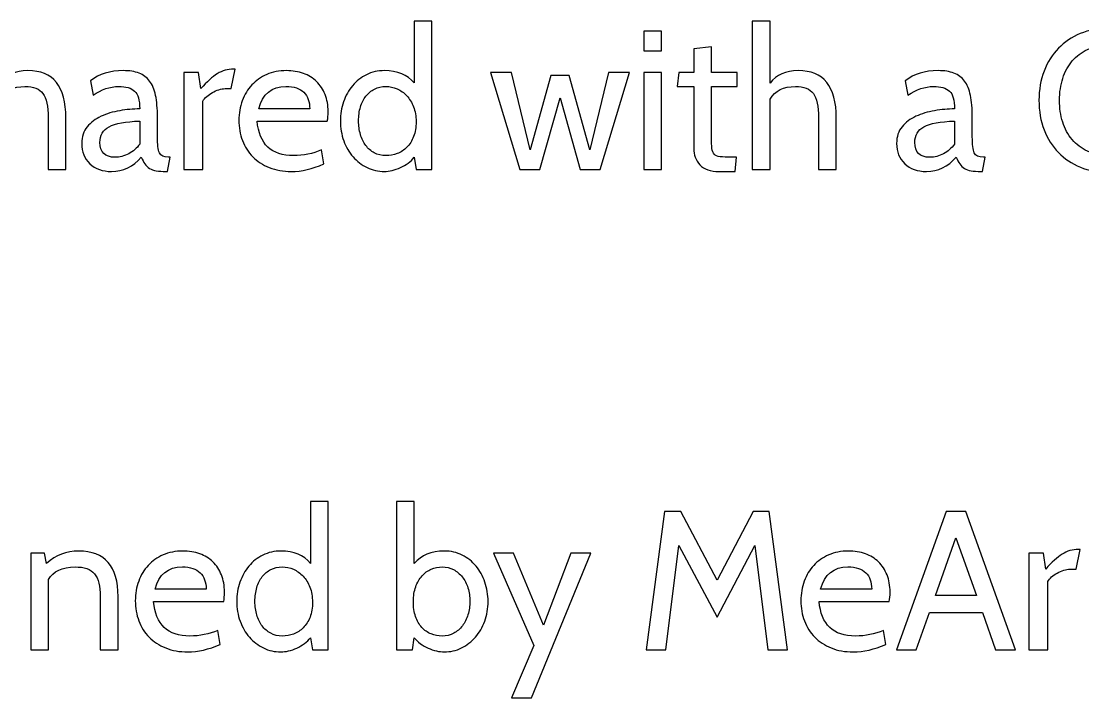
# Model space of a CAD drawing. Header units: centimetres. Extents: x -24 to 24.1, y -20.7 to 0.5.
# Drawn here: x 11.129 to 15.674, y -3.815 to -0.917 of the extents above; entities that cross this region are included whole.
import ezdxf

# ---------------------------------------------------------------- set-up
doc = ezdxf.new("R2010")
doc.units = ezdxf.units.CM
doc.header["$MEASUREMENT"] = 0
doc.layers.add('Layer 1', color=7, linetype='Continuous')

msp = doc.modelspace()

# ---------------------------------------------------------------- linework, layer by layer
at = {"layer": 'Layer 1', "color": 250}
for points, knots in [([(11.32016, -1.55234), (11.32016, -1.55234), (11.24396, -1.55234), (11.24396, -1.55234), (11.24396, -1.55234), (11.24396, -1.55234), (11.24396, -1.33051), (11.24396, -1.33051), (11.24396, -1.33051), (11.24396, -1.28141), (11.23662, -1.24683), (11.22195, -1.2268), (11.22195, -1.2268), (11.20727, -1.20676), (11.18159, -1.19674), (11.1449, -1.19674), (11.1449, -1.19674), (11.09523, -1.19674), (11.05911, -1.2148), (11.03653, -1.25093), (11.03653, -1.25093), (11.03653, -1.25093), (11.03653, -1.55234), (11.03653, -1.55234), (11.03653, -1.55234), (11.03653, -1.55234), (10.95948, -1.55234), (10.95948, -1.55234), (10.95948, -1.55234), (10.95948, -1.55234), (10.95948, -0.91734), (10.95948, -0.91734), (10.95948, -0.91734), (10.95948, -0.91734), (11.03653, -0.91734), (11.03653, -0.91734), (11.03653, -0.91734), (11.03653, -0.91734), (11.03653, -1.18235), (11.03653, -1.18235), (11.03653, -1.18235), (11.06419, -1.14679), (11.10426, -1.129), (11.15675, -1.129), (11.15675, -1.129), (11.26569, -1.129), (11.32016, -1.19617), (11.32016, -1.33051), (11.32016, -1.33051), (11.32016, -1.33051), (11.32016, -1.55234), (11.32016, -1.55234)], [0, 0, 0, 0, 0.0714286, 0.0714286, 0.0714286, 0.0714286, 0.1428571, 0.1428571, 0.1428571, 0.1428571, 0.2142857, 0.2142857, 0.2142857, 0.2142857, 0.2857143, 0.2857143, 0.2857143, 0.2857143, 0.3571429, 0.3571429, 0.3571429, 0.3571429, 0.4285714, 0.4285714, 0.4285714, 0.4285714, 0.5, 0.5, 0.5, 0.5, 0.5714286, 0.5714286, 0.5714286, 0.5714286, 0.6428571, 0.6428571, 0.6428571, 0.6428571, 0.7142857, 0.7142857, 0.7142857, 0.7142857, 0.7857143, 0.7857143, 0.7857143, 0.7857143, 0.8571429, 0.8571429, 0.8571429, 0.8571429, 1, 1, 1, 1]), ([(12.88735, -1.55234), (12.88735, -1.55234), (12.81962, -1.55234), (12.81962, -1.55234), (12.81962, -1.55234), (12.81962, -1.55234), (12.81115, -1.49985), (12.81115, -1.49985), (12.81115, -1.49985), (12.80438, -1.50944), (12.79577, -1.51791), (12.78533, -1.52525), (12.78533, -1.52525), (12.77489, -1.53258), (12.76388, -1.53893), (12.75231, -1.5443), (12.75231, -1.5443), (12.74074, -1.54966), (12.72902, -1.55375), (12.71717, -1.55657), (12.71717, -1.55657), (12.70532, -1.5594), (12.69431, -1.56081), (12.68415, -1.56081), (12.68415, -1.56081), (12.65762, -1.56081), (12.63279, -1.55516), (12.60964, -1.54387), (12.60964, -1.54387), (12.5865, -1.53258), (12.56646, -1.5172), (12.54953, -1.49773), (12.54953, -1.49773), (12.5326, -1.47826), (12.51933, -1.4554), (12.50974, -1.42915), (12.50974, -1.42915), (12.50014, -1.4029), (12.49534, -1.37482), (12.49534, -1.34491), (12.49534, -1.34491), (12.49534, -1.31612), (12.49986, -1.2886), (12.50889, -1.26236), (12.50889, -1.26236), (12.51792, -1.23611), (12.53076, -1.21311), (12.54741, -1.19335), (12.54741, -1.19335), (12.56406, -1.1736), (12.58396, -1.15793), (12.6071, -1.14636), (12.6071, -1.14636), (12.63025, -1.13479), (12.65593, -1.129), (12.68415, -1.129), (12.68415, -1.129), (12.74003, -1.129), (12.78236, -1.1465), (12.81115, -1.1815), (12.81115, -1.1815), (12.81115, -1.1815), (12.81115, -0.91734), (12.81115, -0.91734), (12.81115, -0.91734), (12.81115, -0.91734), (12.88735, -0.91734), (12.88735, -0.91734), (12.88735, -0.91734), (12.88735, -0.91734), (12.88735, -1.55234), (12.88735, -1.55234)], [0, 0, 0, 0, 0.0526316, 0.0526316, 0.0526316, 0.0526316, 0.1052632, 0.1052632, 0.1052632, 0.1052632, 0.1578947, 0.1578947, 0.1578947, 0.1578947, 0.2105263, 0.2105263, 0.2105263, 0.2105263, 0.2631579, 0.2631579, 0.2631579, 0.2631579, 0.3157895, 0.3157895, 0.3157895, 0.3157895, 0.3684211, 0.3684211, 0.3684211, 0.3684211, 0.4210526, 0.4210526, 0.4210526, 0.4210526, 0.4736842, 0.4736842, 0.4736842, 0.4736842, 0.5263158, 0.5263158, 0.5263158, 0.5263158, 0.5789474, 0.5789474, 0.5789474, 0.5789474, 0.6315789, 0.6315789, 0.6315789, 0.6315789, 0.6842105, 0.6842105, 0.6842105, 0.6842105, 0.7368421, 0.7368421, 0.7368421, 0.7368421, 0.7894737, 0.7894737, 0.7894737, 0.7894737, 0.8421053, 0.8421053, 0.8421053, 0.8421053, 0.8947368, 0.8947368, 0.8947368, 0.8947368, 1, 1, 1, 1]), ([(14.61879, -1.55234), (14.61879, -1.55234), (14.54259, -1.55234), (14.54259, -1.55234), (14.54259, -1.55234), (14.54259, -1.55234), (14.54259, -1.33051), (14.54259, -1.33051), (14.54259, -1.33051), (14.54259, -1.28141), (14.53525, -1.24683), (14.52058, -1.2268), (14.52058, -1.2268), (14.5059, -1.20676), (14.48022, -1.19674), (14.44353, -1.19674), (14.44353, -1.19674), (14.39386, -1.19674), (14.35774, -1.2148), (14.33516, -1.25093), (14.33516, -1.25093), (14.33516, -1.25093), (14.33516, -1.55234), (14.33516, -1.55234), (14.33516, -1.55234), (14.33516, -1.55234), (14.25811, -1.55234), (14.25811, -1.55234), (14.25811, -1.55234), (14.25811, -1.55234), (14.25811, -0.91734), (14.25811, -0.91734), (14.25811, -0.91734), (14.25811, -0.91734), (14.33516, -0.91734), (14.33516, -0.91734), (14.33516, -0.91734), (14.33516, -0.91734), (14.33516, -1.18235), (14.33516, -1.18235), (14.33516, -1.18235), (14.36282, -1.14679), (14.40289, -1.129), (14.45538, -1.129), (14.45538, -1.129), (14.56432, -1.129), (14.61879, -1.19617), (14.61879, -1.33051), (14.61879, -1.33051), (14.61879, -1.33051), (14.61879, -1.55234), (14.61879, -1.55234)], [0, 0, 0, 0, 0.0714286, 0.0714286, 0.0714286, 0.0714286, 0.1428571, 0.1428571, 0.1428571, 0.1428571, 0.2142857, 0.2142857, 0.2142857, 0.2142857, 0.2857143, 0.2857143, 0.2857143, 0.2857143, 0.3571429, 0.3571429, 0.3571429, 0.3571429, 0.4285714, 0.4285714, 0.4285714, 0.4285714, 0.5, 0.5, 0.5, 0.5, 0.5714286, 0.5714286, 0.5714286, 0.5714286, 0.6428571, 0.6428571, 0.6428571, 0.6428571, 0.7142857, 0.7142857, 0.7142857, 0.7142857, 0.7857143, 0.7857143, 0.7857143, 0.7857143, 0.8571429, 0.8571429, 0.8571429, 0.8571429, 1, 1, 1, 1]), ([(15.78381, -1.56419), (15.74035, -1.56419), (15.70041, -1.55686), (15.66401, -1.54218), (15.66401, -1.54218), (15.6276, -1.5275), (15.59627, -1.50662), (15.57003, -1.47953), (15.57003, -1.47953), (15.54378, -1.45243), (15.52332, -1.41998), (15.50864, -1.38216), (15.50864, -1.38216), (15.49397, -1.34434), (15.48663, -1.30229), (15.48663, -1.25601), (15.48663, -1.25601), (15.48663, -1.21029), (15.49397, -1.16852), (15.50864, -1.1307), (15.50864, -1.1307), (15.52332, -1.09288), (15.54378, -1.06042), (15.57003, -1.03333), (15.57003, -1.03333), (15.59627, -1.00624), (15.62746, -0.98521), (15.66358, -0.97025), (15.66358, -0.97025), (15.69971, -0.9553), (15.7395, -0.94782), (15.78296, -0.94782), (15.78296, -0.94782), (15.84336, -0.94782), (15.89811, -0.95939), (15.94722, -0.98253), (15.94722, -0.98253), (15.94722, -0.98253), (15.93875, -1.05704), (15.93875, -1.05704), (15.93875, -1.05704), (15.93875, -1.05704), (15.89049, -1.0401), (15.89049, -1.0401), (15.89049, -1.0401), (15.85832, -1.02712), (15.82248, -1.02063), (15.78296, -1.02063), (15.78296, -1.02063), (15.74966, -1.02063), (15.72017, -1.02656), (15.69449, -1.03841), (15.69449, -1.03841), (15.66881, -1.05026), (15.64707, -1.06663), (15.62929, -1.08752), (15.62929, -1.08752), (15.61151, -1.1084), (15.59797, -1.13324), (15.58865, -1.16203), (15.58865, -1.16203), (15.57934, -1.19081), (15.57468, -1.22214), (15.57468, -1.25601), (15.57468, -1.25601), (15.57468, -1.28931), (15.5792, -1.32035), (15.58823, -1.34914), (15.58823, -1.34914), (15.59726, -1.37793), (15.61067, -1.4029), (15.62845, -1.42407), (15.62845, -1.42407), (15.64623, -1.44524), (15.66824, -1.46175), (15.69449, -1.4736), (15.69449, -1.4736), (15.72073, -1.48545), (15.75079, -1.49138), (15.78466, -1.49138), (15.78466, -1.49138), (15.79312, -1.49138), (15.80131, -1.4911), (15.80921, -1.49053), (15.80921, -1.49053), (15.81711, -1.48997), (15.8253, -1.48884), (15.83376, -1.48715), (15.83376, -1.48715), (15.83376, -1.48715), (15.85493, -1.48291), (15.85493, -1.48291), (15.85493, -1.48291), (15.85945, -1.48235), (15.86707, -1.48009), (15.87779, -1.47614), (15.87779, -1.47614), (15.87779, -1.47614), (15.89727, -1.47021), (15.89727, -1.47021), (15.89727, -1.47021), (15.90009, -1.46965), (15.90743, -1.46711), (15.91928, -1.46259), (15.91928, -1.46259), (15.91928, -1.46259), (15.93875, -1.45582), (15.93875, -1.45582), (15.93875, -1.45582), (15.93875, -1.45582), (15.94722, -1.53033), (15.94722, -1.53033), (15.94722, -1.53033), (15.89811, -1.5529), (15.84364, -1.56419), (15.78381, -1.56419)], [0, 0, 0, 0, 0.0333333, 0.0333333, 0.0333333, 0.0333333, 0.0666667, 0.0666667, 0.0666667, 0.0666667, 0.1, 0.1, 0.1, 0.1, 0.1333333, 0.1333333, 0.1333333, 0.1333333, 0.1666667, 0.1666667, 0.1666667, 0.1666667, 0.2, 0.2, 0.2, 0.2, 0.2333333, 0.2333333, 0.2333333, 0.2333333, 0.2666667, 0.2666667, 0.2666667, 0.2666667, 0.3, 0.3, 0.3, 0.3, 0.3333333, 0.3333333, 0.3333333, 0.3333333, 0.3666667, 0.3666667, 0.3666667, 0.3666667, 0.4, 0.4, 0.4, 0.4, 0.4333333, 0.4333333, 0.4333333, 0.4333333, 0.4666667, 0.4666667, 0.4666667, 0.4666667, 0.5, 0.5, 0.5, 0.5, 0.5333333, 0.5333333, 0.5333333, 0.5333333, 0.5666667, 0.5666667, 0.5666667, 0.5666667, 0.6, 0.6, 0.6, 0.6, 0.6333333, 0.6333333, 0.6333333, 0.6333333, 0.6666667, 0.6666667, 0.6666667, 0.6666667, 0.7, 0.7, 0.7, 0.7, 0.7333333, 0.7333333, 0.7333333, 0.7333333, 0.7666667, 0.7666667, 0.7666667, 0.7666667, 0.8, 0.8, 0.8, 0.8, 0.8333333, 0.8333333, 0.8333333, 0.8333333, 0.8666667, 0.8666667, 0.8666667, 0.8666667, 0.9, 0.9, 0.9, 0.9, 0.9333333, 0.9333333, 0.9333333, 0.9333333, 1, 1, 1, 1]), ([(13.87034, -1.04434), (13.87034, -1.04434), (13.79414, -1.04434), (13.79414, -1.04434), (13.79414, -1.04434), (13.79414, -1.04434), (13.79414, -0.95967), (13.79414, -0.95967), (13.79414, -0.95967), (13.79414, -0.95967), (13.87034, -0.95967), (13.87034, -0.95967), (13.87034, -0.95967), (13.87034, -0.95967), (13.87034, -1.04434), (13.87034, -1.04434)], [0, 0, 0, 0, 0.2, 0.2, 0.2, 0.2, 0.4, 0.4, 0.4, 0.4, 0.6, 0.6, 0.6, 0.6, 1, 1, 1, 1]), ([(14.19122, -1.49985), (14.19122, -1.49985), (14.18529, -1.56081), (14.18529, -1.56081), (14.18529, -1.56081), (14.18529, -1.56081), (14.11671, -1.56081), (14.11671, -1.56081), (14.11671, -1.56081), (14.08003, -1.56081), (14.05279, -1.55121), (14.03501, -1.53202), (14.03501, -1.53202), (14.01723, -1.51283), (14.00834, -1.4894), (14.00834, -1.46175), (14.00834, -1.46175), (14.00834, -1.46175), (14.00834, -1.19674), (14.00834, -1.19674), (14.00834, -1.19674), (14.00834, -1.19674), (13.93722, -1.19674), (13.93722, -1.19674), (13.93722, -1.19674), (13.93722, -1.19674), (13.94399, -1.13747), (13.94399, -1.13747), (13.94399, -1.13747), (13.94399, -1.13747), (14.00834, -1.13747), (14.00834, -1.13747), (14.00834, -1.13747), (14.00834, -1.13747), (14.00834, -1.03502), (14.00834, -1.03502), (14.00834, -1.03502), (14.00834, -1.03502), (14.08454, -1.0274), (14.08454, -1.0274), (14.08454, -1.0274), (14.08454, -1.0274), (14.08454, -1.13747), (14.08454, -1.13747), (14.08454, -1.13747), (14.08454, -1.13747), (14.19376, -1.13747), (14.19376, -1.13747), (14.19376, -1.13747), (14.19376, -1.13747), (14.19376, -1.19674), (14.19376, -1.19674), (14.19376, -1.19674), (14.19376, -1.19674), (14.08454, -1.19674), (14.08454, -1.19674), (14.08454, -1.19674), (14.08454, -1.19674), (14.08454, -1.41518), (14.08454, -1.41518), (14.08454, -1.41518), (14.08454, -1.43494), (14.08511, -1.45046), (14.08623, -1.46175), (14.08623, -1.46175), (14.08736, -1.47304), (14.09061, -1.4815), (14.09597, -1.48715), (14.09597, -1.48715), (14.10133, -1.49279), (14.10994, -1.49632), (14.12179, -1.49773), (14.12179, -1.49773), (14.13365, -1.49914), (14.1503, -1.49985), (14.17175, -1.49985), (14.17175, -1.49985), (14.17175, -1.49985), (14.19122, -1.49985), (14.19122, -1.49985)], [0, 0, 0, 0, 0.047619, 0.047619, 0.047619, 0.047619, 0.0952381, 0.0952381, 0.0952381, 0.0952381, 0.1428571, 0.1428571, 0.1428571, 0.1428571, 0.1904762, 0.1904762, 0.1904762, 0.1904762, 0.2380952, 0.2380952, 0.2380952, 0.2380952, 0.2857143, 0.2857143, 0.2857143, 0.2857143, 0.3333333, 0.3333333, 0.3333333, 0.3333333, 0.3809524, 0.3809524, 0.3809524, 0.3809524, 0.4285714, 0.4285714, 0.4285714, 0.4285714, 0.4761905, 0.4761905, 0.4761905, 0.4761905, 0.5238095, 0.5238095, 0.5238095, 0.5238095, 0.5714286, 0.5714286, 0.5714286, 0.5714286, 0.6190476, 0.6190476, 0.6190476, 0.6190476, 0.6666667, 0.6666667, 0.6666667, 0.6666667, 0.7142857, 0.7142857, 0.7142857, 0.7142857, 0.7619048, 0.7619048, 0.7619048, 0.7619048, 0.8095238, 0.8095238, 0.8095238, 0.8095238, 0.8571429, 0.8571429, 0.8571429, 0.8571429, 0.9047619, 0.9047619, 0.9047619, 0.9047619, 1, 1, 1, 1]), ([(11.76721, -1.49985), (11.76721, -1.49985), (11.75535, -1.56081), (11.75535, -1.56081), (11.75535, -1.56081), (11.75535, -1.56081), (11.74943, -1.56081), (11.74943, -1.56081), (11.74943, -1.56081), (11.73249, -1.56081), (11.71838, -1.55982), (11.70709, -1.55784), (11.70709, -1.55784), (11.69581, -1.55587), (11.68621, -1.55248), (11.67831, -1.54768), (11.67831, -1.54768), (11.67041, -1.54289), (11.66377, -1.53654), (11.65841, -1.52863), (11.65841, -1.52863), (11.65305, -1.52073), (11.64783, -1.51114), (11.64275, -1.49985), (11.64275, -1.49985), (11.60775, -1.54049), (11.56542, -1.56081), (11.51575, -1.56081), (11.51575, -1.56081), (11.4768, -1.56081), (11.44576, -1.54966), (11.42261, -1.52736), (11.42261, -1.52736), (11.39947, -1.50507), (11.3879, -1.47614), (11.3879, -1.44058), (11.3879, -1.44058), (11.3879, -1.41179), (11.39566, -1.38809), (11.41118, -1.36946), (11.41118, -1.36946), (11.42671, -1.35083), (11.44646, -1.33587), (11.47045, -1.32459), (11.47045, -1.32459), (11.49444, -1.3133), (11.52111, -1.30525), (11.55046, -1.30046), (11.55046, -1.30046), (11.57981, -1.29566), (11.60832, -1.29298), (11.63597, -1.29241), (11.63597, -1.29241), (11.63597, -1.25516), (11.62878, -1.2299), (11.61438, -1.21664), (11.61438, -1.21664), (11.59999, -1.20337), (11.57699, -1.19674), (11.54538, -1.19674), (11.54538, -1.19674), (11.50926, -1.19674), (11.47285, -1.20916), (11.43616, -1.23399), (11.43616, -1.23399), (11.43616, -1.23399), (11.42515, -1.17219), (11.42515, -1.17219), (11.42515, -1.17219), (11.46241, -1.1434), (11.50926, -1.129), (11.5657, -1.129), (11.5657, -1.129), (11.59223, -1.129), (11.61481, -1.13253), (11.63343, -1.13959), (11.63343, -1.13959), (11.65206, -1.14664), (11.66716, -1.15793), (11.67873, -1.17346), (11.67873, -1.17346), (11.6903, -1.18898), (11.69877, -1.20944), (11.70413, -1.23484), (11.70413, -1.23484), (11.70949, -1.26024), (11.71217, -1.29128), (11.71217, -1.32797), (11.71217, -1.32797), (11.71217, -1.32797), (11.71217, -1.41264), (11.71217, -1.41264), (11.71217, -1.41264), (11.71217, -1.44538), (11.715, -1.4681), (11.72064, -1.4808), (11.72064, -1.4808), (11.72629, -1.4935), (11.73927, -1.49985), (11.75959, -1.49985), (11.75959, -1.49985), (11.75959, -1.49985), (11.76721, -1.49985), (11.76721, -1.49985)], [0, 0, 0, 0, 0.037037, 0.037037, 0.037037, 0.037037, 0.0740741, 0.0740741, 0.0740741, 0.0740741, 0.1111111, 0.1111111, 0.1111111, 0.1111111, 0.1481481, 0.1481481, 0.1481481, 0.1481481, 0.1851852, 0.1851852, 0.1851852, 0.1851852, 0.2222222, 0.2222222, 0.2222222, 0.2222222, 0.2592593, 0.2592593, 0.2592593, 0.2592593, 0.2962963, 0.2962963, 0.2962963, 0.2962963, 0.3333333, 0.3333333, 0.3333333, 0.3333333, 0.3703704, 0.3703704, 0.3703704, 0.3703704, 0.4074074, 0.4074074, 0.4074074, 0.4074074, 0.4444444, 0.4444444, 0.4444444, 0.4444444, 0.4814815, 0.4814815, 0.4814815, 0.4814815, 0.5185185, 0.5185185, 0.5185185, 0.5185185, 0.5555556, 0.5555556, 0.5555556, 0.5555556, 0.5925926, 0.5925926, 0.5925926, 0.5925926, 0.6296296, 0.6296296, 0.6296296, 0.6296296, 0.6666667, 0.6666667, 0.6666667, 0.6666667, 0.7037037, 0.7037037, 0.7037037, 0.7037037, 0.7407407, 0.7407407, 0.7407407, 0.7407407, 0.7777778, 0.7777778, 0.7777778, 0.7777778, 0.8148148, 0.8148148, 0.8148148, 0.8148148, 0.8518519, 0.8518519, 0.8518519, 0.8518519, 0.8888889, 0.8888889, 0.8888889, 0.8888889, 0.9259259, 0.9259259, 0.9259259, 0.9259259, 1, 1, 1, 1]), ([(12.04491, -1.12223), (12.04491, -1.12223), (12.02798, -1.20605), (12.02798, -1.20605), (12.02798, -1.20605), (12.02798, -1.20605), (12.00173, -1.20605), (12.00173, -1.20605), (12.00173, -1.20605), (11.99327, -1.20605), (11.98424, -1.2076), (11.97464, -1.21071), (11.97464, -1.21071), (11.96505, -1.21381), (11.95587, -1.21791), (11.94712, -1.22299), (11.94712, -1.22299), (11.93838, -1.22807), (11.93033, -1.23371), (11.92299, -1.23992), (11.92299, -1.23992), (11.91566, -1.24613), (11.91029, -1.25262), (11.90691, -1.25939), (11.90691, -1.25939), (11.90691, -1.25939), (11.90691, -1.55234), (11.90691, -1.55234), (11.90691, -1.55234), (11.90691, -1.55234), (11.82563, -1.55234), (11.82563, -1.55234), (11.82563, -1.55234), (11.82563, -1.55234), (11.82563, -1.13747), (11.82563, -1.13747), (11.82563, -1.13747), (11.82563, -1.13747), (11.88828, -1.13747), (11.88828, -1.13747), (11.88828, -1.13747), (11.88828, -1.13747), (11.89759, -1.20605), (11.89759, -1.20605), (11.89759, -1.20605), (11.92356, -1.1767), (11.94712, -1.15539), (11.96829, -1.14213), (11.96829, -1.14213), (11.98946, -1.12886), (12.01274, -1.12223), (12.03814, -1.12223), (12.03814, -1.12223), (12.03814, -1.12223), (12.04491, -1.12223), (12.04491, -1.12223)], [0, 0, 0, 0, 0.0666667, 0.0666667, 0.0666667, 0.0666667, 0.1333333, 0.1333333, 0.1333333, 0.1333333, 0.2, 0.2, 0.2, 0.2, 0.2666667, 0.2666667, 0.2666667, 0.2666667, 0.3333333, 0.3333333, 0.3333333, 0.3333333, 0.4, 0.4, 0.4, 0.4, 0.4666667, 0.4666667, 0.4666667, 0.4666667, 0.5333333, 0.5333333, 0.5333333, 0.5333333, 0.6, 0.6, 0.6, 0.6, 0.6666667, 0.6666667, 0.6666667, 0.6666667, 0.7333333, 0.7333333, 0.7333333, 0.7333333, 0.8, 0.8, 0.8, 0.8, 0.8666667, 0.8666667, 0.8666667, 0.8666667, 1, 1, 1, 1]), ([(12.43946, -1.34491), (12.43946, -1.34491), (12.13889, -1.34491), (12.13889, -1.34491), (12.13889, -1.34491), (12.14792, -1.44368), (12.19985, -1.49307), (12.29468, -1.49307), (12.29468, -1.49307), (12.33701, -1.49307), (12.3768, -1.48489), (12.41406, -1.46852), (12.41406, -1.46852), (12.41406, -1.46852), (12.42422, -1.52863), (12.42422, -1.52863), (12.42422, -1.52863), (12.37511, -1.55008), (12.32883, -1.56081), (12.28536, -1.56081), (12.28536, -1.56081), (12.25037, -1.56081), (12.2189, -1.55516), (12.19096, -1.54387), (12.19096, -1.54387), (12.16302, -1.53258), (12.13945, -1.5172), (12.12026, -1.49773), (12.12026, -1.49773), (12.10107, -1.47826), (12.0864, -1.45511), (12.07624, -1.4283), (12.07624, -1.4283), (12.06608, -1.40149), (12.061, -1.37256), (12.061, -1.34152), (12.061, -1.34152), (12.061, -1.3116), (12.06579, -1.28366), (12.07539, -1.2577), (12.07539, -1.2577), (12.08499, -1.23173), (12.09853, -1.2093), (12.11603, -1.19039), (12.11603, -1.19039), (12.13353, -1.17148), (12.15484, -1.15652), (12.17995, -1.14552), (12.17995, -1.14552), (12.20507, -1.13451), (12.23315, -1.129), (12.2642, -1.129), (12.2642, -1.129), (12.29073, -1.129), (12.315, -1.13296), (12.33701, -1.14086), (12.33701, -1.14086), (12.35902, -1.14876), (12.37779, -1.16033), (12.39331, -1.17557), (12.39331, -1.17557), (12.40884, -1.19081), (12.42097, -1.2093), (12.42972, -1.23103), (12.42972, -1.23103), (12.43847, -1.25276), (12.44284, -1.27717), (12.44284, -1.30427), (12.44284, -1.30427), (12.44284, -1.32007), (12.44172, -1.33362), (12.43946, -1.34491)], [0, 0, 0, 0, 0.0526316, 0.0526316, 0.0526316, 0.0526316, 0.1052632, 0.1052632, 0.1052632, 0.1052632, 0.1578947, 0.1578947, 0.1578947, 0.1578947, 0.2105263, 0.2105263, 0.2105263, 0.2105263, 0.2631579, 0.2631579, 0.2631579, 0.2631579, 0.3157895, 0.3157895, 0.3157895, 0.3157895, 0.3684211, 0.3684211, 0.3684211, 0.3684211, 0.4210526, 0.4210526, 0.4210526, 0.4210526, 0.4736842, 0.4736842, 0.4736842, 0.4736842, 0.5263158, 0.5263158, 0.5263158, 0.5263158, 0.5789474, 0.5789474, 0.5789474, 0.5789474, 0.6315789, 0.6315789, 0.6315789, 0.6315789, 0.6842105, 0.6842105, 0.6842105, 0.6842105, 0.7368421, 0.7368421, 0.7368421, 0.7368421, 0.7894737, 0.7894737, 0.7894737, 0.7894737, 0.8421053, 0.8421053, 0.8421053, 0.8421053, 0.8947368, 0.8947368, 0.8947368, 0.8947368, 1, 1, 1, 1]), ([(15.25634, -1.49985), (15.25634, -1.49985), (15.24448, -1.56081), (15.24448, -1.56081), (15.24448, -1.56081), (15.24448, -1.56081), (15.23856, -1.56081), (15.23856, -1.56081), (15.23856, -1.56081), (15.22162, -1.56081), (15.20751, -1.55982), (15.19622, -1.55784), (15.19622, -1.55784), (15.18494, -1.55587), (15.17534, -1.55248), (15.16744, -1.54768), (15.16744, -1.54768), (15.15954, -1.54289), (15.1529, -1.53654), (15.14754, -1.52863), (15.14754, -1.52863), (15.14218, -1.52073), (15.13696, -1.51114), (15.13188, -1.49985), (15.13188, -1.49985), (15.09688, -1.54049), (15.05455, -1.56081), (15.00488, -1.56081), (15.00488, -1.56081), (14.96593, -1.56081), (14.93489, -1.54966), (14.91174, -1.52736), (14.91174, -1.52736), (14.8886, -1.50507), (14.87703, -1.47614), (14.87703, -1.44058), (14.87703, -1.44058), (14.87703, -1.41179), (14.88479, -1.38809), (14.90031, -1.36946), (14.90031, -1.36946), (14.91584, -1.35083), (14.93559, -1.33587), (14.95958, -1.32459), (14.95958, -1.32459), (14.98357, -1.3133), (15.01024, -1.30525), (15.03959, -1.30046), (15.03959, -1.30046), (15.06894, -1.29566), (15.09745, -1.29298), (15.1251, -1.29241), (15.1251, -1.29241), (15.1251, -1.25516), (15.11791, -1.2299), (15.10351, -1.21664), (15.10351, -1.21664), (15.08912, -1.20337), (15.06612, -1.19674), (15.03451, -1.19674), (15.03451, -1.19674), (14.99839, -1.19674), (14.96198, -1.20916), (14.92529, -1.23399), (14.92529, -1.23399), (14.92529, -1.23399), (14.91428, -1.17219), (14.91428, -1.17219), (14.91428, -1.17219), (14.95154, -1.1434), (14.99839, -1.129), (15.05483, -1.129), (15.05483, -1.129), (15.08136, -1.129), (15.10394, -1.13253), (15.12256, -1.13959), (15.12256, -1.13959), (15.14119, -1.14664), (15.15629, -1.15793), (15.16786, -1.17346), (15.16786, -1.17346), (15.17943, -1.18898), (15.1879, -1.20944), (15.19326, -1.23484), (15.19326, -1.23484), (15.19862, -1.26024), (15.2013, -1.29128), (15.2013, -1.32797), (15.2013, -1.32797), (15.2013, -1.32797), (15.2013, -1.41264), (15.2013, -1.41264), (15.2013, -1.41264), (15.2013, -1.44538), (15.20413, -1.4681), (15.20977, -1.4808), (15.20977, -1.4808), (15.21542, -1.4935), (15.2284, -1.49985), (15.24872, -1.49985), (15.24872, -1.49985), (15.24872, -1.49985), (15.25634, -1.49985), (15.25634, -1.49985)], [0, 0, 0, 0, 0.037037, 0.037037, 0.037037, 0.037037, 0.0740741, 0.0740741, 0.0740741, 0.0740741, 0.1111111, 0.1111111, 0.1111111, 0.1111111, 0.1481481, 0.1481481, 0.1481481, 0.1481481, 0.1851852, 0.1851852, 0.1851852, 0.1851852, 0.2222222, 0.2222222, 0.2222222, 0.2222222, 0.2592593, 0.2592593, 0.2592593, 0.2592593, 0.2962963, 0.2962963, 0.2962963, 0.2962963, 0.3333333, 0.3333333, 0.3333333, 0.3333333, 0.3703704, 0.3703704, 0.3703704, 0.3703704, 0.4074074, 0.4074074, 0.4074074, 0.4074074, 0.4444444, 0.4444444, 0.4444444, 0.4444444, 0.4814815, 0.4814815, 0.4814815, 0.4814815, 0.5185185, 0.5185185, 0.5185185, 0.5185185, 0.5555556, 0.5555556, 0.5555556, 0.5555556, 0.5925926, 0.5925926, 0.5925926, 0.5925926, 0.6296296, 0.6296296, 0.6296296, 0.6296296, 0.6666667, 0.6666667, 0.6666667, 0.6666667, 0.7037037, 0.7037037, 0.7037037, 0.7037037, 0.7407407, 0.7407407, 0.7407407, 0.7407407, 0.7777778, 0.7777778, 0.7777778, 0.7777778, 0.8148148, 0.8148148, 0.8148148, 0.8148148, 0.8518519, 0.8518519, 0.8518519, 0.8518519, 0.8888889, 0.8888889, 0.8888889, 0.8888889, 0.9259259, 0.9259259, 0.9259259, 0.9259259, 1, 1, 1, 1]), ([(13.73317, -1.13747), (13.73317, -1.13747), (13.60787, -1.55234), (13.60787, -1.55234), (13.60787, -1.55234), (13.60787, -1.55234), (13.52235, -1.55234), (13.52235, -1.55234), (13.52235, -1.55234), (13.52235, -1.55234), (13.43599, -1.24585), (13.43599, -1.24585), (13.43599, -1.24585), (13.43599, -1.24585), (13.34878, -1.55234), (13.34878, -1.55234), (13.34878, -1.55234), (13.34878, -1.55234), (13.26327, -1.55234), (13.26327, -1.55234), (13.26327, -1.55234), (13.26327, -1.55234), (13.13881, -1.13747), (13.13881, -1.13747), (13.13881, -1.13747), (13.13881, -1.13747), (13.22856, -1.13747), (13.22856, -1.13747), (13.22856, -1.13747), (13.22856, -1.13747), (13.30814, -1.46852), (13.30814, -1.46852), (13.30814, -1.46852), (13.30814, -1.46852), (13.3962, -1.15017), (13.3962, -1.15017), (13.3962, -1.15017), (13.3962, -1.15017), (13.47494, -1.15017), (13.47494, -1.15017), (13.47494, -1.15017), (13.47494, -1.15017), (13.56384, -1.46852), (13.56384, -1.46852), (13.56384, -1.46852), (13.56384, -1.46852), (13.64343, -1.13747), (13.64343, -1.13747), (13.64343, -1.13747), (13.64343, -1.13747), (13.73317, -1.13747), (13.73317, -1.13747)], [0, 0, 0, 0, 0.0714286, 0.0714286, 0.0714286, 0.0714286, 0.1428571, 0.1428571, 0.1428571, 0.1428571, 0.2142857, 0.2142857, 0.2142857, 0.2142857, 0.2857143, 0.2857143, 0.2857143, 0.2857143, 0.3571429, 0.3571429, 0.3571429, 0.3571429, 0.4285714, 0.4285714, 0.4285714, 0.4285714, 0.5, 0.5, 0.5, 0.5, 0.5714286, 0.5714286, 0.5714286, 0.5714286, 0.6428571, 0.6428571, 0.6428571, 0.6428571, 0.7142857, 0.7142857, 0.7142857, 0.7142857, 0.7857143, 0.7857143, 0.7857143, 0.7857143, 0.8571429, 0.8571429, 0.8571429, 0.8571429, 1, 1, 1, 1]), ([(13.87034, -1.55234), (13.87034, -1.55234), (13.79414, -1.55234), (13.79414, -1.55234), (13.79414, -1.55234), (13.79414, -1.55234), (13.79414, -1.13747), (13.79414, -1.13747), (13.79414, -1.13747), (13.79414, -1.13747), (13.87034, -1.13747), (13.87034, -1.13747), (13.87034, -1.13747), (13.87034, -1.13747), (13.87034, -1.55234), (13.87034, -1.55234)], [0, 0, 0, 0, 0.2, 0.2, 0.2, 0.2, 0.4, 0.4, 0.4, 0.4, 0.6, 0.6, 0.6, 0.6, 1, 1, 1, 1]), ([(12.2625, -1.19674), (12.20098, -1.19674), (12.16203, -1.22863), (12.14566, -1.29241), (12.14566, -1.29241), (12.14566, -1.29241), (12.3641, -1.29241), (12.3641, -1.29241), (12.3641, -1.29241), (12.3641, -1.26193), (12.35564, -1.23837), (12.3387, -1.22172), (12.3387, -1.22172), (12.32177, -1.20506), (12.29637, -1.19674), (12.2625, -1.19674)], [0, 0, 0, 0, 0.2, 0.2, 0.2, 0.2, 0.4, 0.4, 0.4, 0.4, 0.6, 0.6, 0.6, 0.6, 1, 1, 1, 1]), ([(12.69008, -1.19674), (12.67202, -1.19674), (12.65579, -1.20041), (12.64139, -1.20775), (12.64139, -1.20775), (12.627, -1.21508), (12.61472, -1.22524), (12.60456, -1.23823), (12.60456, -1.23823), (12.5944, -1.25121), (12.58664, -1.26673), (12.58128, -1.28479), (12.58128, -1.28479), (12.57592, -1.30285), (12.57324, -1.32289), (12.57324, -1.34491), (12.57324, -1.34491), (12.57324, -1.36523), (12.57592, -1.38442), (12.58128, -1.40248), (12.58128, -1.40248), (12.58664, -1.42054), (12.59426, -1.43621), (12.60414, -1.44947), (12.60414, -1.44947), (12.61402, -1.46273), (12.62615, -1.47332), (12.64055, -1.48122), (12.64055, -1.48122), (12.65494, -1.48912), (12.67145, -1.49307), (12.69008, -1.49307), (12.69008, -1.49307), (12.70701, -1.49307), (12.72324, -1.49011), (12.73876, -1.48418), (12.73876, -1.48418), (12.75428, -1.47826), (12.76811, -1.46923), (12.78025, -1.45709), (12.78025, -1.45709), (12.79238, -1.44495), (12.80198, -1.42971), (12.80903, -1.41137), (12.80903, -1.41137), (12.81609, -1.39302), (12.81962, -1.37172), (12.81962, -1.34745), (12.81962, -1.34745), (12.81962, -1.32374), (12.81595, -1.30257), (12.80861, -1.28395), (12.80861, -1.28395), (12.80127, -1.26532), (12.79154, -1.24951), (12.7794, -1.23653), (12.7794, -1.23653), (12.76727, -1.22355), (12.75344, -1.21367), (12.73791, -1.2069), (12.73791, -1.2069), (12.72239, -1.20013), (12.70645, -1.19674), (12.69008, -1.19674)], [0, 0, 0, 0, 0.0588235, 0.0588235, 0.0588235, 0.0588235, 0.1176471, 0.1176471, 0.1176471, 0.1176471, 0.1764706, 0.1764706, 0.1764706, 0.1764706, 0.2352941, 0.2352941, 0.2352941, 0.2352941, 0.2941176, 0.2941176, 0.2941176, 0.2941176, 0.3529412, 0.3529412, 0.3529412, 0.3529412, 0.4117647, 0.4117647, 0.4117647, 0.4117647, 0.4705882, 0.4705882, 0.4705882, 0.4705882, 0.5294118, 0.5294118, 0.5294118, 0.5294118, 0.5882353, 0.5882353, 0.5882353, 0.5882353, 0.6470588, 0.6470588, 0.6470588, 0.6470588, 0.7058824, 0.7058824, 0.7058824, 0.7058824, 0.7647059, 0.7647059, 0.7647059, 0.7647059, 0.8235294, 0.8235294, 0.8235294, 0.8235294, 0.8823529, 0.8823529, 0.8823529, 0.8823529, 1, 1, 1, 1]), ([(11.63597, -1.44397), (11.63597, -1.44397), (11.63597, -1.34491), (11.63597, -1.34491), (11.63597, -1.34491), (11.57501, -1.34716), (11.53141, -1.35521), (11.50516, -1.36904), (11.50516, -1.36904), (11.47892, -1.38286), (11.46579, -1.4053), (11.46579, -1.43635), (11.46579, -1.43635), (11.46579, -1.47868), (11.48724, -1.49985), (11.53014, -1.49985), (11.53014, -1.49985), (11.55046, -1.49985), (11.57008, -1.49477), (11.58898, -1.48461), (11.58898, -1.48461), (11.60789, -1.47445), (11.62356, -1.4609), (11.63597, -1.44397)], [0, 0, 0, 0, 0.1428571, 0.1428571, 0.1428571, 0.1428571, 0.2857143, 0.2857143, 0.2857143, 0.2857143, 0.4285714, 0.4285714, 0.4285714, 0.4285714, 0.5714286, 0.5714286, 0.5714286, 0.5714286, 0.7142857, 0.7142857, 0.7142857, 0.7142857, 1, 1, 1, 1]), ([(15.1251, -1.44397), (15.1251, -1.44397), (15.1251, -1.34491), (15.1251, -1.34491), (15.1251, -1.34491), (15.06414, -1.34716), (15.02054, -1.35521), (14.99429, -1.36904), (14.99429, -1.36904), (14.96805, -1.38286), (14.95492, -1.4053), (14.95492, -1.43635), (14.95492, -1.43635), (14.95492, -1.47868), (14.97637, -1.49985), (15.01927, -1.49985), (15.01927, -1.49985), (15.03959, -1.49985), (15.05921, -1.49477), (15.07811, -1.48461), (15.07811, -1.48461), (15.09702, -1.47445), (15.11269, -1.4609), (15.1251, -1.44397)], [0, 0, 0, 0, 0.1428571, 0.1428571, 0.1428571, 0.1428571, 0.2857143, 0.2857143, 0.2857143, 0.2857143, 0.4285714, 0.4285714, 0.4285714, 0.4285714, 0.5714286, 0.5714286, 0.5714286, 0.5714286, 0.7142857, 0.7142857, 0.7142857, 0.7142857, 1, 1, 1, 1]), ([(12.44368, -3.60976), (12.44368, -3.60976), (12.37595, -3.60976), (12.37595, -3.60976), (12.37595, -3.60976), (12.37595, -3.60976), (12.36748, -3.55727), (12.36748, -3.55727), (12.36748, -3.55727), (12.36071, -3.56686), (12.3521, -3.57533), (12.34166, -3.58267), (12.34166, -3.58267), (12.33122, -3.59), (12.32021, -3.59635), (12.30864, -3.60172), (12.30864, -3.60172), (12.29707, -3.60708), (12.28535, -3.61117), (12.2735, -3.61399), (12.2735, -3.61399), (12.26165, -3.61682), (12.25064, -3.61823), (12.24048, -3.61823), (12.24048, -3.61823), (12.21395, -3.61823), (12.18912, -3.61258), (12.16597, -3.60129), (12.16597, -3.60129), (12.14283, -3.59), (12.12279, -3.57462), (12.10586, -3.55515), (12.10586, -3.55515), (12.08893, -3.53568), (12.07566, -3.51282), (12.06607, -3.48657), (12.06607, -3.48657), (12.05647, -3.46032), (12.05167, -3.43224), (12.05167, -3.40233), (12.05167, -3.40233), (12.05167, -3.37354), (12.05619, -3.34602), (12.06522, -3.31978), (12.06522, -3.31978), (12.07425, -3.29353), (12.08709, -3.27053), (12.10374, -3.25077), (12.10374, -3.25077), (12.12039, -3.23102), (12.14029, -3.21535), (12.16343, -3.20378), (12.16343, -3.20378), (12.18658, -3.19221), (12.21226, -3.18642), (12.24048, -3.18642), (12.24048, -3.18642), (12.29636, -3.18642), (12.33869, -3.20392), (12.36748, -3.23892), (12.36748, -3.23892), (12.36748, -3.23892), (12.36748, -2.97476), (12.36748, -2.97476), (12.36748, -2.97476), (12.36748, -2.97476), (12.44368, -2.97476), (12.44368, -2.97476), (12.44368, -2.97476), (12.44368, -2.97476), (12.44368, -3.60976), (12.44368, -3.60976)], [0, 0, 0, 0, 0.0526316, 0.0526316, 0.0526316, 0.0526316, 0.1052632, 0.1052632, 0.1052632, 0.1052632, 0.1578947, 0.1578947, 0.1578947, 0.1578947, 0.2105263, 0.2105263, 0.2105263, 0.2105263, 0.2631579, 0.2631579, 0.2631579, 0.2631579, 0.3157895, 0.3157895, 0.3157895, 0.3157895, 0.3684211, 0.3684211, 0.3684211, 0.3684211, 0.4210526, 0.4210526, 0.4210526, 0.4210526, 0.4736842, 0.4736842, 0.4736842, 0.4736842, 0.5263158, 0.5263158, 0.5263158, 0.5263158, 0.5789474, 0.5789474, 0.5789474, 0.5789474, 0.6315789, 0.6315789, 0.6315789, 0.6315789, 0.6842105, 0.6842105, 0.6842105, 0.6842105, 0.7368421, 0.7368421, 0.7368421, 0.7368421, 0.7894737, 0.7894737, 0.7894737, 0.7894737, 0.8421053, 0.8421053, 0.8421053, 0.8421053, 0.8947368, 0.8947368, 0.8947368, 0.8947368, 1, 1, 1, 1]), ([(12.93983, -3.61823), (12.92967, -3.61823), (12.91866, -3.61682), (12.90681, -3.61399), (12.90681, -3.61399), (12.89495, -3.61117), (12.8831, -3.60722), (12.87125, -3.60214), (12.87125, -3.60214), (12.85939, -3.59706), (12.84825, -3.59071), (12.8378, -3.58309), (12.8378, -3.58309), (12.82736, -3.57547), (12.81875, -3.56686), (12.81198, -3.55727), (12.81198, -3.55727), (12.81198, -3.55727), (12.80351, -3.60976), (12.80351, -3.60976), (12.80351, -3.60976), (12.80351, -3.60976), (12.73578, -3.60976), (12.73578, -3.60976), (12.73578, -3.60976), (12.73578, -3.60976), (12.73578, -2.97476), (12.73578, -2.97476), (12.73578, -2.97476), (12.73578, -2.97476), (12.81198, -2.97476), (12.81198, -2.97476), (12.81198, -2.97476), (12.81198, -2.97476), (12.81198, -3.23977), (12.81198, -3.23977), (12.81198, -3.23977), (12.84133, -3.20421), (12.88423, -3.18642), (12.94067, -3.18642), (12.94067, -3.18642), (12.96833, -3.18642), (12.99373, -3.19221), (13.01687, -3.20378), (13.01687, -3.20378), (13.04002, -3.21535), (13.05977, -3.23102), (13.07614, -3.25077), (13.07614, -3.25077), (13.09251, -3.27053), (13.10521, -3.29353), (13.11424, -3.31978), (13.11424, -3.31978), (13.12327, -3.34602), (13.12779, -3.37354), (13.12779, -3.40233), (13.12779, -3.40233), (13.12779, -3.43224), (13.12299, -3.46032), (13.1134, -3.48657), (13.1134, -3.48657), (13.1038, -3.51282), (13.09053, -3.53568), (13.0736, -3.55515), (13.0736, -3.55515), (13.05667, -3.57462), (13.03677, -3.59), (13.01391, -3.60129), (13.01391, -3.60129), (12.99105, -3.61258), (12.96636, -3.61823), (12.93983, -3.61823)], [0, 0, 0, 0, 0.0526316, 0.0526316, 0.0526316, 0.0526316, 0.1052632, 0.1052632, 0.1052632, 0.1052632, 0.1578947, 0.1578947, 0.1578947, 0.1578947, 0.2105263, 0.2105263, 0.2105263, 0.2105263, 0.2631579, 0.2631579, 0.2631579, 0.2631579, 0.3157895, 0.3157895, 0.3157895, 0.3157895, 0.3684211, 0.3684211, 0.3684211, 0.3684211, 0.4210526, 0.4210526, 0.4210526, 0.4210526, 0.4736842, 0.4736842, 0.4736842, 0.4736842, 0.5263158, 0.5263158, 0.5263158, 0.5263158, 0.5789474, 0.5789474, 0.5789474, 0.5789474, 0.6315789, 0.6315789, 0.6315789, 0.6315789, 0.6842105, 0.6842105, 0.6842105, 0.6842105, 0.7368421, 0.7368421, 0.7368421, 0.7368421, 0.7894737, 0.7894737, 0.7894737, 0.7894737, 0.8421053, 0.8421053, 0.8421053, 0.8421053, 0.8947368, 0.8947368, 0.8947368, 0.8947368, 1, 1, 1, 1]), ([(14.4105, -3.60976), (14.4105, -3.60976), (14.32583, -3.60976), (14.32583, -3.60976), (14.32583, -3.60976), (14.32583, -3.60976), (14.26995, -3.16187), (14.26995, -3.16187), (14.26995, -3.16187), (14.26995, -3.16187), (14.10908, -3.46921), (14.10908, -3.46921), (14.10908, -3.46921), (14.10908, -3.46921), (13.94483, -3.16187), (13.94483, -3.16187), (13.94483, -3.16187), (13.94483, -3.16187), (13.88895, -3.60976), (13.88895, -3.60976), (13.88895, -3.60976), (13.88895, -3.60976), (13.80428, -3.60976), (13.80428, -3.60976), (13.80428, -3.60976), (13.80428, -3.60976), (13.88387, -3.01709), (13.88387, -3.01709), (13.88387, -3.01709), (13.88387, -3.01709), (13.95245, -3.01709), (13.95245, -3.01709), (13.95245, -3.01709), (13.95245, -3.01709), (14.10823, -3.31089), (14.10823, -3.31089), (14.10823, -3.31089), (14.10823, -3.31089), (14.26233, -3.01709), (14.26233, -3.01709), (14.26233, -3.01709), (14.26233, -3.01709), (14.33176, -3.01709), (14.33176, -3.01709), (14.33176, -3.01709), (14.33176, -3.01709), (14.4105, -3.60976), (14.4105, -3.60976)], [0, 0, 0, 0, 0.0769231, 0.0769231, 0.0769231, 0.0769231, 0.1538462, 0.1538462, 0.1538462, 0.1538462, 0.2307692, 0.2307692, 0.2307692, 0.2307692, 0.3076923, 0.3076923, 0.3076923, 0.3076923, 0.3846154, 0.3846154, 0.3846154, 0.3846154, 0.4615385, 0.4615385, 0.4615385, 0.4615385, 0.5384615, 0.5384615, 0.5384615, 0.5384615, 0.6153846, 0.6153846, 0.6153846, 0.6153846, 0.6923077, 0.6923077, 0.6923077, 0.6923077, 0.7692308, 0.7692308, 0.7692308, 0.7692308, 0.8461538, 0.8461538, 0.8461538, 0.8461538, 1, 1, 1, 1]), ([(15.38586, -3.60976), (15.38586, -3.60976), (15.3012, -3.60976), (15.3012, -3.60976), (15.3012, -3.60976), (15.3012, -3.60976), (15.24447, -3.44974), (15.24447, -3.44974), (15.24447, -3.44974), (15.24447, -3.44974), (15.01756, -3.44974), (15.01756, -3.44974), (15.01756, -3.44974), (15.01756, -3.44974), (14.96083, -3.60976), (14.96083, -3.60976), (14.96083, -3.60976), (14.96083, -3.60976), (14.87617, -3.60976), (14.87617, -3.60976), (14.87617, -3.60976), (14.87617, -3.60976), (15.08868, -3.01709), (15.08868, -3.01709), (15.08868, -3.01709), (15.08868, -3.01709), (15.17335, -3.01709), (15.17335, -3.01709), (15.17335, -3.01709), (15.17335, -3.01709), (15.38586, -3.60976), (15.38586, -3.60976)], [0, 0, 0, 0, 0.1111111, 0.1111111, 0.1111111, 0.1111111, 0.2222222, 0.2222222, 0.2222222, 0.2222222, 0.3333333, 0.3333333, 0.3333333, 0.3333333, 0.4444444, 0.4444444, 0.4444444, 0.4444444, 0.5555556, 0.5555556, 0.5555556, 0.5555556, 0.6666667, 0.6666667, 0.6666667, 0.6666667, 0.7777778, 0.7777778, 0.7777778, 0.7777778, 1, 1, 1, 1]), ([(15.21907, -3.37693), (15.21907, -3.37693), (15.13101, -3.1297), (15.13101, -3.1297), (15.13101, -3.1297), (15.13101, -3.1297), (15.04296, -3.37693), (15.04296, -3.37693), (15.04296, -3.37693), (15.04296, -3.37693), (15.21907, -3.37693), (15.21907, -3.37693)], [0, 0, 0, 0, 0.25, 0.25, 0.25, 0.25, 0.5, 0.5, 0.5, 0.5, 1, 1, 1, 1]), ([(15.66272, -3.17965), (15.66272, -3.17965), (15.64579, -3.26347), (15.64579, -3.26347), (15.64579, -3.26347), (15.64579, -3.26347), (15.61954, -3.26347), (15.61954, -3.26347), (15.61954, -3.26347), (15.61108, -3.26347), (15.60205, -3.26502), (15.59245, -3.26813), (15.59245, -3.26813), (15.58286, -3.27123), (15.57368, -3.27533), (15.56493, -3.28041), (15.56493, -3.28041), (15.55619, -3.28549), (15.54814, -3.29113), (15.5408, -3.29734), (15.5408, -3.29734), (15.53347, -3.30355), (15.5281, -3.31004), (15.52472, -3.31681), (15.52472, -3.31681), (15.52472, -3.31681), (15.52472, -3.60976), (15.52472, -3.60976), (15.52472, -3.60976), (15.52472, -3.60976), (15.44344, -3.60976), (15.44344, -3.60976), (15.44344, -3.60976), (15.44344, -3.60976), (15.44344, -3.19489), (15.44344, -3.19489), (15.44344, -3.19489), (15.44344, -3.19489), (15.50609, -3.19489), (15.50609, -3.19489), (15.50609, -3.19489), (15.50609, -3.19489), (15.5154, -3.26347), (15.5154, -3.26347), (15.5154, -3.26347), (15.54137, -3.23412), (15.56493, -3.21281), (15.5861, -3.19955), (15.5861, -3.19955), (15.60727, -3.18628), (15.63055, -3.17965), (15.65595, -3.17965), (15.65595, -3.17965), (15.65595, -3.17965), (15.66272, -3.17965), (15.66272, -3.17965)], [0, 0, 0, 0, 0.0666667, 0.0666667, 0.0666667, 0.0666667, 0.1333333, 0.1333333, 0.1333333, 0.1333333, 0.2, 0.2, 0.2, 0.2, 0.2666667, 0.2666667, 0.2666667, 0.2666667, 0.3333333, 0.3333333, 0.3333333, 0.3333333, 0.4, 0.4, 0.4, 0.4, 0.4666667, 0.4666667, 0.4666667, 0.4666667, 0.5333333, 0.5333333, 0.5333333, 0.5333333, 0.6, 0.6, 0.6, 0.6, 0.6666667, 0.6666667, 0.6666667, 0.6666667, 0.7333333, 0.7333333, 0.7333333, 0.7333333, 0.8, 0.8, 0.8, 0.8, 0.8666667, 0.8666667, 0.8666667, 0.8666667, 1, 1, 1, 1]), ([(11.54367, -3.60976), (11.54367, -3.60976), (11.46746, -3.60976), (11.46746, -3.60976), (11.46746, -3.60976), (11.46746, -3.60976), (11.46746, -3.38116), (11.46746, -3.38116), (11.46746, -3.38116), (11.46746, -3.33657), (11.45914, -3.30425), (11.44249, -3.28422), (11.44249, -3.28422), (11.42584, -3.26418), (11.39804, -3.25416), (11.35909, -3.25416), (11.35909, -3.25416), (11.30378, -3.25416), (11.26596, -3.27222), (11.24564, -3.30835), (11.24564, -3.30835), (11.24564, -3.30835), (11.24564, -3.60976), (11.24564, -3.60976), (11.24564, -3.60976), (11.24564, -3.60976), (11.16944, -3.60976), (11.16944, -3.60976), (11.16944, -3.60976), (11.16944, -3.60976), (11.16944, -3.19489), (11.16944, -3.19489), (11.16944, -3.19489), (11.16944, -3.19489), (11.2287, -3.19489), (11.2287, -3.19489), (11.2287, -3.19489), (11.2287, -3.19489), (11.23717, -3.23892), (11.23717, -3.23892), (11.23717, -3.23892), (11.27668, -3.20392), (11.3224, -3.18642), (11.37433, -3.18642), (11.37433, -3.18642), (11.48722, -3.18642), (11.54367, -3.25134), (11.54367, -3.38116), (11.54367, -3.38116), (11.54367, -3.38116), (11.54367, -3.60976), (11.54367, -3.60976)], [0, 0, 0, 0, 0.0714286, 0.0714286, 0.0714286, 0.0714286, 0.1428571, 0.1428571, 0.1428571, 0.1428571, 0.2142857, 0.2142857, 0.2142857, 0.2142857, 0.2857143, 0.2857143, 0.2857143, 0.2857143, 0.3571429, 0.3571429, 0.3571429, 0.3571429, 0.4285714, 0.4285714, 0.4285714, 0.4285714, 0.5, 0.5, 0.5, 0.5, 0.5714286, 0.5714286, 0.5714286, 0.5714286, 0.6428571, 0.6428571, 0.6428571, 0.6428571, 0.7142857, 0.7142857, 0.7142857, 0.7142857, 0.7857143, 0.7857143, 0.7857143, 0.7857143, 0.8571429, 0.8571429, 0.8571429, 0.8571429, 1, 1, 1, 1]), ([(11.99579, -3.40233), (11.99579, -3.40233), (11.69522, -3.40233), (11.69522, -3.40233), (11.69522, -3.40233), (11.70425, -3.5011), (11.75618, -3.55049), (11.85101, -3.55049), (11.85101, -3.55049), (11.89334, -3.55049), (11.93313, -3.54231), (11.97039, -3.52594), (11.97039, -3.52594), (11.97039, -3.52594), (11.98055, -3.58605), (11.98055, -3.58605), (11.98055, -3.58605), (11.93144, -3.6075), (11.88516, -3.61823), (11.84169, -3.61823), (11.84169, -3.61823), (11.8067, -3.61823), (11.77523, -3.61258), (11.74729, -3.60129), (11.74729, -3.60129), (11.71935, -3.59), (11.69578, -3.57462), (11.67659, -3.55515), (11.67659, -3.55515), (11.6574, -3.53568), (11.64273, -3.51253), (11.63257, -3.48572), (11.63257, -3.48572), (11.62241, -3.45891), (11.61733, -3.42998), (11.61733, -3.39894), (11.61733, -3.39894), (11.61733, -3.36902), (11.62212, -3.34108), (11.63172, -3.31512), (11.63172, -3.31512), (11.64132, -3.28915), (11.65486, -3.26672), (11.67236, -3.24781), (11.67236, -3.24781), (11.68986, -3.2289), (11.71117, -3.21394), (11.73628, -3.20294), (11.73628, -3.20294), (11.7614, -3.19193), (11.78948, -3.18642), (11.82053, -3.18642), (11.82053, -3.18642), (11.84706, -3.18642), (11.87133, -3.19038), (11.89334, -3.19828), (11.89334, -3.19828), (11.91535, -3.20618), (11.93412, -3.21775), (11.94964, -3.23299), (11.94964, -3.23299), (11.96517, -3.24823), (11.9773, -3.26672), (11.98605, -3.28845), (11.98605, -3.28845), (11.9948, -3.31018), (11.99917, -3.33459), (11.99917, -3.36169), (11.99917, -3.36169), (11.99917, -3.37749), (11.99805, -3.39104), (11.99579, -3.40233)], [0, 0, 0, 0, 0.0526316, 0.0526316, 0.0526316, 0.0526316, 0.1052632, 0.1052632, 0.1052632, 0.1052632, 0.1578947, 0.1578947, 0.1578947, 0.1578947, 0.2105263, 0.2105263, 0.2105263, 0.2105263, 0.2631579, 0.2631579, 0.2631579, 0.2631579, 0.3157895, 0.3157895, 0.3157895, 0.3157895, 0.3684211, 0.3684211, 0.3684211, 0.3684211, 0.4210526, 0.4210526, 0.4210526, 0.4210526, 0.4736842, 0.4736842, 0.4736842, 0.4736842, 0.5263158, 0.5263158, 0.5263158, 0.5263158, 0.5789474, 0.5789474, 0.5789474, 0.5789474, 0.6315789, 0.6315789, 0.6315789, 0.6315789, 0.6842105, 0.6842105, 0.6842105, 0.6842105, 0.7368421, 0.7368421, 0.7368421, 0.7368421, 0.7894737, 0.7894737, 0.7894737, 0.7894737, 0.8421053, 0.8421053, 0.8421053, 0.8421053, 0.8947368, 0.8947368, 0.8947368, 0.8947368, 1, 1, 1, 1]), ([(13.56721, -3.19489), (13.56721, -3.19489), (13.31321, -3.81465), (13.31321, -3.81465), (13.31321, -3.81465), (13.31321, -3.81465), (13.22854, -3.81465), (13.22854, -3.81465), (13.22854, -3.81465), (13.22854, -3.81465), (13.32422, -3.59113), (13.32422, -3.59113), (13.32422, -3.59113), (13.32422, -3.59113), (13.1515, -3.19489), (13.1515, -3.19489), (13.1515, -3.19489), (13.1515, -3.19489), (13.23616, -3.19489), (13.23616, -3.19489), (13.23616, -3.19489), (13.23616, -3.19489), (13.3657, -3.50308), (13.3657, -3.50308), (13.3657, -3.50308), (13.3657, -3.50308), (13.48254, -3.19489), (13.48254, -3.19489), (13.48254, -3.19489), (13.48254, -3.19489), (13.56721, -3.19489), (13.56721, -3.19489)], [0, 0, 0, 0, 0.1111111, 0.1111111, 0.1111111, 0.1111111, 0.2222222, 0.2222222, 0.2222222, 0.2222222, 0.3333333, 0.3333333, 0.3333333, 0.3333333, 0.4444444, 0.4444444, 0.4444444, 0.4444444, 0.5555556, 0.5555556, 0.5555556, 0.5555556, 0.6666667, 0.6666667, 0.6666667, 0.6666667, 0.7777778, 0.7777778, 0.7777778, 0.7777778, 1, 1, 1, 1]), ([(14.84569, -3.40233), (14.84569, -3.40233), (14.54512, -3.40233), (14.54512, -3.40233), (14.54512, -3.40233), (14.55415, -3.5011), (14.60608, -3.55049), (14.70091, -3.55049), (14.70091, -3.55049), (14.74324, -3.55049), (14.78303, -3.54231), (14.82029, -3.52594), (14.82029, -3.52594), (14.82029, -3.52594), (14.83045, -3.58605), (14.83045, -3.58605), (14.83045, -3.58605), (14.78134, -3.6075), (14.73506, -3.61823), (14.69159, -3.61823), (14.69159, -3.61823), (14.6566, -3.61823), (14.62513, -3.61258), (14.59719, -3.60129), (14.59719, -3.60129), (14.56925, -3.59), (14.54568, -3.57462), (14.52649, -3.55515), (14.52649, -3.55515), (14.5073, -3.53568), (14.49263, -3.51253), (14.48247, -3.48572), (14.48247, -3.48572), (14.47231, -3.45891), (14.46723, -3.42998), (14.46723, -3.39894), (14.46723, -3.39894), (14.46723, -3.36902), (14.47202, -3.34108), (14.48162, -3.31512), (14.48162, -3.31512), (14.49122, -3.28915), (14.50476, -3.26672), (14.52226, -3.24781), (14.52226, -3.24781), (14.53976, -3.2289), (14.56107, -3.21394), (14.58618, -3.20294), (14.58618, -3.20294), (14.6113, -3.19193), (14.63938, -3.18642), (14.67043, -3.18642), (14.67043, -3.18642), (14.69696, -3.18642), (14.72123, -3.19038), (14.74324, -3.19828), (14.74324, -3.19828), (14.76525, -3.20618), (14.78402, -3.21775), (14.79954, -3.23299), (14.79954, -3.23299), (14.81507, -3.24823), (14.8272, -3.26672), (14.83595, -3.28845), (14.83595, -3.28845), (14.8447, -3.31018), (14.84907, -3.33459), (14.84907, -3.36169), (14.84907, -3.36169), (14.84907, -3.37749), (14.84795, -3.39104), (14.84569, -3.40233)], [0, 0, 0, 0, 0.0526316, 0.0526316, 0.0526316, 0.0526316, 0.1052632, 0.1052632, 0.1052632, 0.1052632, 0.1578947, 0.1578947, 0.1578947, 0.1578947, 0.2105263, 0.2105263, 0.2105263, 0.2105263, 0.2631579, 0.2631579, 0.2631579, 0.2631579, 0.3157895, 0.3157895, 0.3157895, 0.3157895, 0.3684211, 0.3684211, 0.3684211, 0.3684211, 0.4210526, 0.4210526, 0.4210526, 0.4210526, 0.4736842, 0.4736842, 0.4736842, 0.4736842, 0.5263158, 0.5263158, 0.5263158, 0.5263158, 0.5789474, 0.5789474, 0.5789474, 0.5789474, 0.6315789, 0.6315789, 0.6315789, 0.6315789, 0.6842105, 0.6842105, 0.6842105, 0.6842105, 0.7368421, 0.7368421, 0.7368421, 0.7368421, 0.7894737, 0.7894737, 0.7894737, 0.7894737, 0.8421053, 0.8421053, 0.8421053, 0.8421053, 0.8947368, 0.8947368, 0.8947368, 0.8947368, 1, 1, 1, 1]), ([(11.81883, -3.25416), (11.75731, -3.25416), (11.71836, -3.28605), (11.70199, -3.34983), (11.70199, -3.34983), (11.70199, -3.34983), (11.92043, -3.34983), (11.92043, -3.34983), (11.92043, -3.34983), (11.92043, -3.31935), (11.91197, -3.29579), (11.89503, -3.27914), (11.89503, -3.27914), (11.8781, -3.26248), (11.8527, -3.25416), (11.81883, -3.25416)], [0, 0, 0, 0, 0.2, 0.2, 0.2, 0.2, 0.4, 0.4, 0.4, 0.4, 0.6, 0.6, 0.6, 0.6, 1, 1, 1, 1]), ([(12.24641, -3.25416), (12.22835, -3.25416), (12.21212, -3.25783), (12.19772, -3.26517), (12.19772, -3.26517), (12.18333, -3.2725), (12.17105, -3.28266), (12.16089, -3.29565), (12.16089, -3.29565), (12.15073, -3.30863), (12.14297, -3.32415), (12.13761, -3.34221), (12.13761, -3.34221), (12.13225, -3.36027), (12.12957, -3.38031), (12.12957, -3.40233), (12.12957, -3.40233), (12.12957, -3.42265), (12.13225, -3.44184), (12.13761, -3.4599), (12.13761, -3.4599), (12.14297, -3.47796), (12.15059, -3.49363), (12.16047, -3.50689), (12.16047, -3.50689), (12.17035, -3.52015), (12.18248, -3.53074), (12.19688, -3.53864), (12.19688, -3.53864), (12.21127, -3.54654), (12.22778, -3.55049), (12.24641, -3.55049), (12.24641, -3.55049), (12.26334, -3.55049), (12.27957, -3.54753), (12.29509, -3.5416), (12.29509, -3.5416), (12.31061, -3.53568), (12.32444, -3.52665), (12.33658, -3.51451), (12.33658, -3.51451), (12.34871, -3.50237), (12.35831, -3.48713), (12.36536, -3.46879), (12.36536, -3.46879), (12.37242, -3.45044), (12.37595, -3.42914), (12.37595, -3.40487), (12.37595, -3.40487), (12.37595, -3.38116), (12.37228, -3.35999), (12.36494, -3.34137), (12.36494, -3.34137), (12.3576, -3.32274), (12.34787, -3.30693), (12.33573, -3.29395), (12.33573, -3.29395), (12.3236, -3.28097), (12.30977, -3.27109), (12.29424, -3.26432), (12.29424, -3.26432), (12.27872, -3.25755), (12.26278, -3.25416), (12.24641, -3.25416)], [0, 0, 0, 0, 0.0588235, 0.0588235, 0.0588235, 0.0588235, 0.1176471, 0.1176471, 0.1176471, 0.1176471, 0.1764706, 0.1764706, 0.1764706, 0.1764706, 0.2352941, 0.2352941, 0.2352941, 0.2352941, 0.2941176, 0.2941176, 0.2941176, 0.2941176, 0.3529412, 0.3529412, 0.3529412, 0.3529412, 0.4117647, 0.4117647, 0.4117647, 0.4117647, 0.4705882, 0.4705882, 0.4705882, 0.4705882, 0.5294118, 0.5294118, 0.5294118, 0.5294118, 0.5882353, 0.5882353, 0.5882353, 0.5882353, 0.6470588, 0.6470588, 0.6470588, 0.6470588, 0.7058824, 0.7058824, 0.7058824, 0.7058824, 0.7647059, 0.7647059, 0.7647059, 0.7647059, 0.8235294, 0.8235294, 0.8235294, 0.8235294, 0.8823529, 0.8823529, 0.8823529, 0.8823529, 1, 1, 1, 1]), ([(12.93136, -3.25416), (12.91499, -3.25416), (12.89933, -3.2574), (12.88437, -3.2639), (12.88437, -3.2639), (12.86941, -3.27039), (12.85629, -3.27998), (12.845, -3.29268), (12.845, -3.29268), (12.83371, -3.30538), (12.82468, -3.3209), (12.81791, -3.33925), (12.81791, -3.33925), (12.81113, -3.35759), (12.80775, -3.37862), (12.80775, -3.40233), (12.80775, -3.40233), (12.80775, -3.4266), (12.81099, -3.44805), (12.81748, -3.46667), (12.81748, -3.46667), (12.82397, -3.4853), (12.83287, -3.50082), (12.84415, -3.51324), (12.84415, -3.51324), (12.85544, -3.52566), (12.86857, -3.53497), (12.88352, -3.54118), (12.88352, -3.54118), (12.89848, -3.54739), (12.91443, -3.55049), (12.93136, -3.55049), (12.93136, -3.55049), (12.94942, -3.55049), (12.96579, -3.54654), (12.98047, -3.53864), (12.98047, -3.53864), (12.99514, -3.53074), (13.00756, -3.52001), (13.01772, -3.50647), (13.01772, -3.50647), (13.02788, -3.49292), (13.03578, -3.47712), (13.04143, -3.45905), (13.04143, -3.45905), (13.04707, -3.44099), (13.04989, -3.42208), (13.04989, -3.40233), (13.04989, -3.40233), (13.04989, -3.38144), (13.04707, -3.36197), (13.04143, -3.34391), (13.04143, -3.34391), (13.03578, -3.32584), (13.02774, -3.31018), (13.0173, -3.29692), (13.0173, -3.29692), (13.00686, -3.28365), (12.9943, -3.27321), (12.97962, -3.26559), (12.97962, -3.26559), (12.96495, -3.25797), (12.94886, -3.25416), (12.93136, -3.25416)], [0, 0, 0, 0, 0.0588235, 0.0588235, 0.0588235, 0.0588235, 0.1176471, 0.1176471, 0.1176471, 0.1176471, 0.1764706, 0.1764706, 0.1764706, 0.1764706, 0.2352941, 0.2352941, 0.2352941, 0.2352941, 0.2941176, 0.2941176, 0.2941176, 0.2941176, 0.3529412, 0.3529412, 0.3529412, 0.3529412, 0.4117647, 0.4117647, 0.4117647, 0.4117647, 0.4705882, 0.4705882, 0.4705882, 0.4705882, 0.5294118, 0.5294118, 0.5294118, 0.5294118, 0.5882353, 0.5882353, 0.5882353, 0.5882353, 0.6470588, 0.6470588, 0.6470588, 0.6470588, 0.7058824, 0.7058824, 0.7058824, 0.7058824, 0.7647059, 0.7647059, 0.7647059, 0.7647059, 0.8235294, 0.8235294, 0.8235294, 0.8235294, 0.8823529, 0.8823529, 0.8823529, 0.8823529, 1, 1, 1, 1]), ([(14.66873, -3.25416), (14.60721, -3.25416), (14.56826, -3.28605), (14.55189, -3.34983), (14.55189, -3.34983), (14.55189, -3.34983), (14.77033, -3.34983), (14.77033, -3.34983), (14.77033, -3.34983), (14.77033, -3.31935), (14.76187, -3.29579), (14.74493, -3.27914), (14.74493, -3.27914), (14.728, -3.26248), (14.7026, -3.25416), (14.66873, -3.25416)], [0, 0, 0, 0, 0.2, 0.2, 0.2, 0.2, 0.4, 0.4, 0.4, 0.4, 0.6, 0.6, 0.6, 0.6, 1, 1, 1, 1])]:
    msp.add_open_spline(points, degree=3, knots=knots, dxfattribs=at)

doc.saveas('drawing.dxf')
